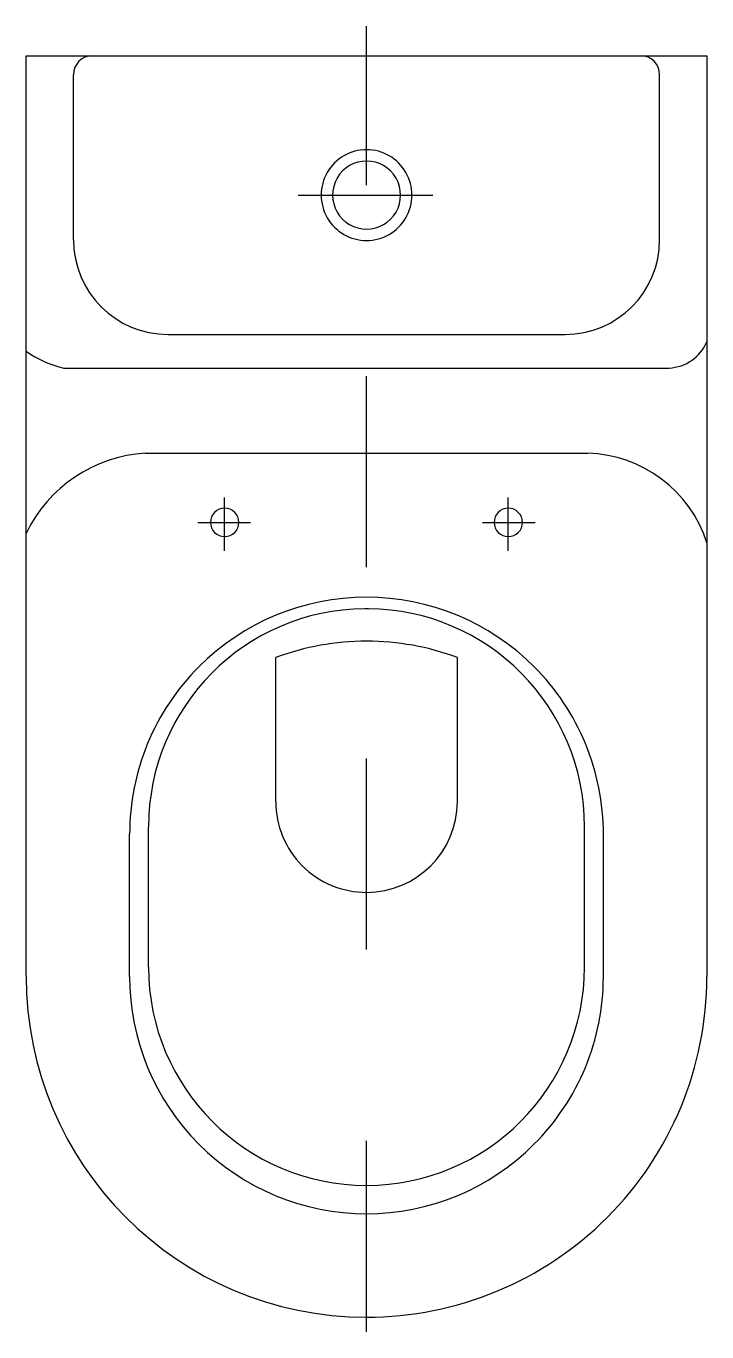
# Model space of a CAD drawing. Extents: x -708.744 to -708.387, y 671.019 to 671.702.
import ezdxf

# ---------------------------------------------------------------- set-up
doc = ezdxf.new("R2010")
doc.units = 0
doc.header["$LTSCALE"] = 0.27724
doc.header["$MEASUREMENT"] = 0
doc.linetypes.add('AXES', pattern=[0.54, 0.3, -0.08, 0.08, -0.08])
doc.linetypes.add('CONTINU', pattern=[0])
doc.layers.get('0').update_dxf_attribs({"linetype": 'CONTINUOUS'})
doc.layers.add('DECA_EIXOS', color=5, linetype='AXES')

msp = doc.modelspace()

# ---------------------------------------------------------------- linework, layer by layer
at = {"linetype": 'CONTINUOUS'}
for p, q in [((-708.74389, 671.20528), (-708.74389, 671.68689)), ((-708.74389, 671.68689), (-708.3874, 671.68689)), ((-708.3874, 671.68689), (-708.3874, 671.20516))]:
    msp.add_line(p, q, dxfattribs=at)
at = {"linetype": 'CONTINU'}
for p, q in [((-708.71909, 671.59059), (-708.71909, 671.67699)), ((-708.41215, 671.59059), (-708.41215, 671.67699)), ((-708.66958, 671.54108), (-708.46165, 671.54108)), ((-708.72408, 671.52352), (-708.40715, 671.52349)), ((-708.68142, 671.47897), (-708.56562, 671.47897)), ((-708.56562, 671.47897), (-708.44982, 671.47895)), ((-708.61319, 671.29673), (-708.61319, 671.37203)), ((-708.51808, 671.29672), (-708.51807, 671.37202)), ((-708.68969, 671.20512), (-708.68969, 671.27958)), ((-708.67979, 671.21007), (-708.67979, 671.28353)), ((-708.4515, 671.21005), (-708.45149, 671.28351)), ((-708.4416, 671.20509), (-708.44159, 671.27956))]:
    msp.add_line(p, q, dxfattribs=at)
for centre, radius, start, end in [((-708.70919, 671.67699), 0.0099, 90, 179.99898), ((-708.42205, 671.67699), 0.0099, 0.00167, 90), ((-708.56561, 671.61399), 0.02376, 89.9922, 269.99754), ((-708.56561, 671.61399), 0.02376, 269.99241, 89.99733), ((-708.56561, 671.61399), 0.01782, 89.98674, 270.00841), ((-708.56561, 671.61399), 0.01782, 269.99515, 90), ((-708.66958, 671.59059), 0.04951, 180, 270), ((-708.46165, 671.59059), 0.04951, 270, 359.9997), ((-708.40826, 671.54616), 0.02269, 272.82181, 336.82275), ((-708.67689, 671.40478), 0.07433, 93.48968, 154.33225), ((-708.45178, 671.41131), 0.06767, 17.93979, 88.34331), ((-708.63992, 671.44275), 0.00743, 90, 270), ((-708.63992, 671.44275), 0.00743, 270, 90), ((-708.4914, 671.44275), 0.00743, 90, 270), ((-708.4914, 671.44275), 0.00743, 270, 90), ((-708.56566, 671.27958), 0.12403, 89.98382, 180.00002), ((-708.56561, 671.27958), 0.12403, 359.9897, 90.0058), ((-708.56572, 671.28353), 0.11406, 90.42975, 180.00002), ((-708.56564, 671.27383), 0.12377, 89.99253, 90.43191), ((-708.56563, 671.27383), 0.12377, 89.56076, 90.00012), ((-708.56555, 671.28353), 0.11406, 359.98967, 89.55992), ((-708.56566, 671.24497), 0.13565, 89.9861, 110.50968), ((-708.56562, 671.24497), 0.13565, 69.47986, 90.00356), ((-708.56566, 671.29673), 0.04753, 180.00003, 270.02556), ((-708.56562, 671.21007), 0.11416, 179.99998, 269.98373), ((-708.56567, 671.21007), 0.11416, 270.00595, 359.98975), ((-708.56566, 671.20512), 0.12403, 179.99992, 270.00284), ((-708.56563, 671.20512), 0.12403, 269.98699, 359.98978)]:
    msp.add_arc(centre, radius, start, end, dxfattribs=at)
at = {"linetype": 'CONTINUOUS'}
for centre, radius, start, end in [((-708.71267, 671.57563), 0.05335, 234.18498, 257.64557), ((-708.56562, 671.29674), 0.04754, 269.97709, 359.97709), ((-708.56558, 671.20528), 0.1783, 180, 269.9992), ((-708.56558, 671.20516), 0.17818, 269.9992, 0)]:
    msp.add_arc(centre, radius, start, end, dxfattribs=at)
at = {"layer": 'DECA_EIXOS'}
for p, q in [((-708.56566, 671.01927), (-708.5656, 671.70239)), ((-708.60145, 671.61399), (-708.53095, 671.61399)), ((-708.63992, 671.42795), (-708.63992, 671.45584)), ((-708.4914, 671.42795), (-708.4914, 671.45584)), ((-708.65395, 671.44275), (-708.6264, 671.44275)), ((-708.50492, 671.44275), (-708.47737, 671.44275))]:
    msp.add_line(p, q, dxfattribs=at)

doc.saveas('drawing.dxf')
